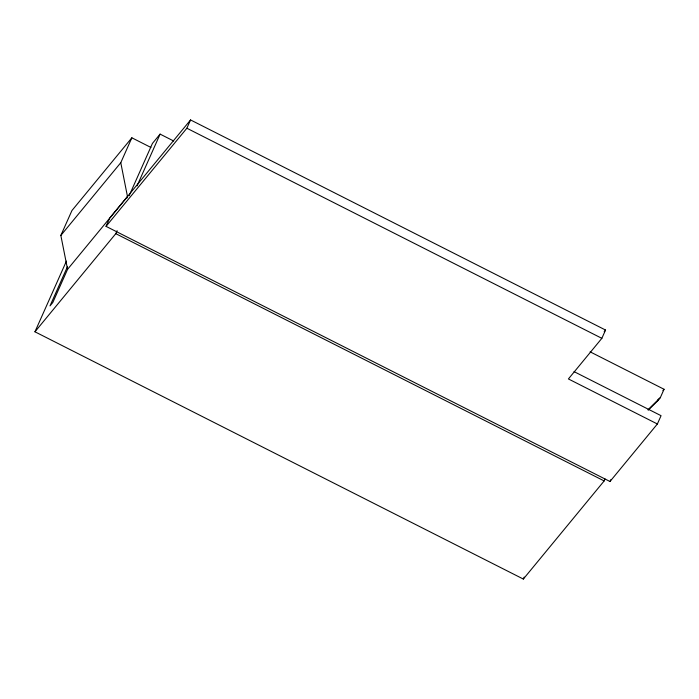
<?xml version="1.0" encoding="UTF-8"?>
<svg xmlns="http://www.w3.org/2000/svg" width="699" height="699" viewBox="0 0 699 699"><rect width="100%" height="100%" fill="white"/><g stroke="black" fill="none" stroke-linecap="round" stroke-linejoin="round"><path stroke-width="1.05" d="M67.593 266.398L50.005 305.9L52.792 302.518L67.567 269.333L60.848 235.441L71.936 210.548L131.858 137.799L150.923 147.454M605.046 478.946L604.154 480.938L523.333 579.06L34.95 331.798L66.422 261.12M60.848 235.441L120.778 162.692L131.858 137.799M657.375 423.987L609.991 481.506L106.038 226.362L109.734 218.062L190.565 119.94L605.544 330.042L601.856 338.333L568.409 378.945L657.375 423.987L661.062 415.687L574.036 371.623M126.615 198.533L127.489 196.585L120.778 162.692M129.132 195.772L152.434 143.426L160.106 134.121L173.719 141.015M34.95 331.798L115.781 233.667L117.109 230.687M137.056 185.89L160.106 134.121M106.038 226.362L186.869 128.232L190.565 119.94M523.333 579.06L524.215 577.068M609.991 481.506L610.812 479.663M648.288 410.112L657.567 400.946L658.388 399.103M657.567 400.946L660.354 397.565L664.05 389.264L590.113 351.833M67.567 269.333L127.489 196.585M604.181 331.702L605.544 330.042M662.932 390.619L664.05 389.264M647.982 409.78L660.354 397.565M186.869 128.232L601.856 338.333M115.781 233.667L604.154 480.938"/></g></svg>
